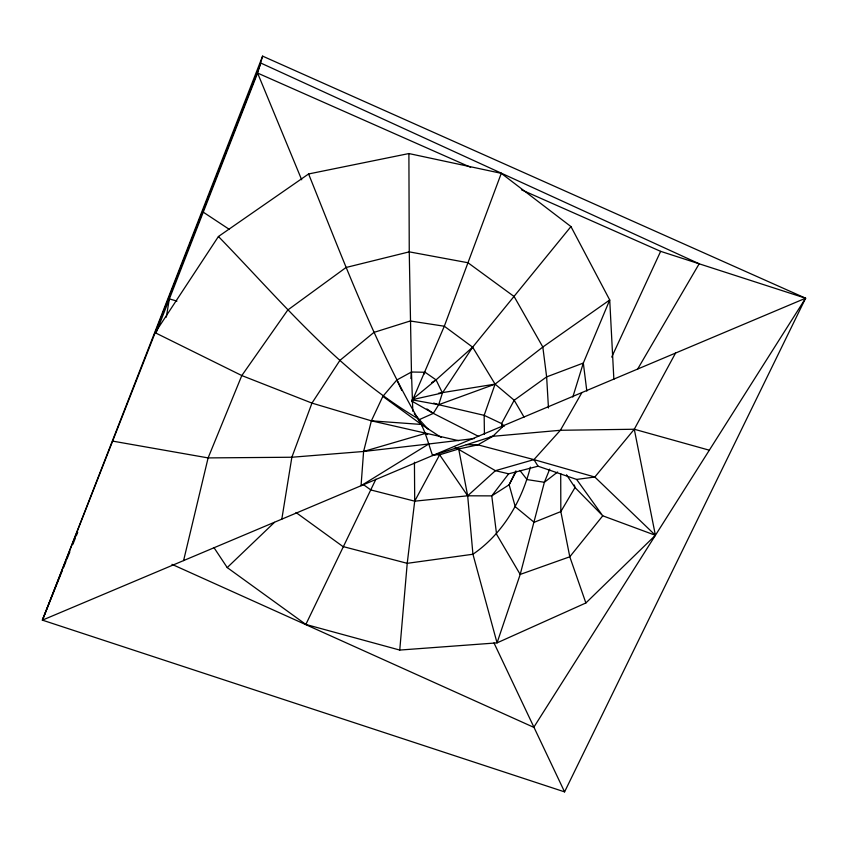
<?xml version="1.0" encoding="UTF-8"?>
<svg xmlns="http://www.w3.org/2000/svg" width="848" height="848" viewBox="0 0 848 848"><rect width="100%" height="100%" fill="white"/><g stroke="black" fill="none" stroke-linecap="round" stroke-linejoin="round"><path stroke-width="1.27" d="M414.259 413.665L419.336 419.601L433.317 413.379L438.692 404.719L442.423 392.942L436.063 379.872L425.071 372.251L411.45 372.018L396.843 379.989L382.84 396.387L371.382 420.831L363.601 451.475L361.047 485.734L428.759 443.981L474.509 438.501M410.877 378.558L411.45 372.018L409.255 251.856L408.895 153.552L308.587 173.967L218.434 236.507L155.152 332.713L241.807 375.558L311.958 403.107L371.382 420.831L458.63 440.674M675.549 353.065L634.283 429.247L655.409 535.3L585.873 602.97L497.045 642.869L399.758 650.066L407.231 563.326L414.704 501.168L414.439 462.213M281.812 519.156L291.86 457.242L311.958 403.107L339.9 360.4L373.926 332.405L410.231 320.989L444.31 326.226L472.643 347.171L495.084 384.133L514.195 400.245L524.053 417.121M166.314 317.163L169.346 298.888L176.925 301.114M183.592 560.592L208.11 457.909L241.807 375.558L287.79 310.008L346.069 267.48L409.255 251.856L467.969 262.742L514.132 296.535L542.826 347.033L546.642 376.883L548.465 407.994M530.424 467.11C521.637 501.465 502.546 533.964 472.94 554.242L407.231 563.326L342.942 546.536L295.994 512.51M262.604 56.127L42.4 620.142L564.577 791.873L805.6 298.21L262.604 56.127L257.591 73.076L156.021 333.084M572.803 397.065L583.329 363.05L609.723 299.98L570.958 226.575L501.285 173.331L408.895 153.552M501.285 173.331L444.31 326.226L411.874 401.708M521.446 189.782L660.645 251.347L805.6 298.21L42.4 620.142L260.919 63.112L699.187 263.77L637.696 368.986M42.4 620.142L62.508 570.11M63.494 567.672L65.943 561.567M66.918 559.129L69.865 551.804M72.811 544.48L75.26 538.385M76.246 535.936L77.709 532.279M549.727 469.124L544.384 482.279L520.195 574.425L497.045 642.869L472.94 554.242L467.672 495.804L458.704 448.974L456.51 447.532M611.715 357.082L660.645 251.347M375.918 479.184L305.842 624.446L399.758 650.066M515.881 470.926L509.129 484.77L491.766 495.879L467.672 495.804L414.704 501.168L370.841 489.953L363.453 484.653M516.209 471.446L509.129 484.77L515.266 506.733L534.123 522.304L560.835 511.588L575.018 487.536L574.297 484.992M414.704 501.168L439.635 454.804L458.704 448.974L477.933 444.84L492.805 436.307L503.935 425.463M581.908 392.571L560.38 430.275L533.943 459.616L495.423 470.682L467.672 495.804L439.635 454.804L433.328 454.708M423.714 374.445L425.071 372.251M805.6 298.21L533.763 727.33L171.974 564.355M570.958 226.575L472.643 347.171L442.423 392.942L412.934 399.535M709.31 450.203L634.283 429.247L594.819 477.032L576.619 479.427L538.035 466.199L508.641 473.82L491.766 495.879L496.578 534.282L520.195 574.425L569.792 556.786L602.758 515.807L655.409 535.3L594.819 477.032L533.943 459.616L477.933 444.84L466.283 444.638M214.035 547.713L227.222 567.577L274.466 522.347M413.05 398.878L436.063 379.872L472.643 347.171M557.634 472.007L544.384 482.279L527.043 479.576L519.93 470.492M431.696 382.607L436.063 379.872M634.283 429.247L560.38 430.275L492.805 436.307L432.597 455.556C428.092 443.069 425.219 429.703 417.799 418.509C373.353 340.832 341.945 256.743 308.587 173.967M112.636 441.108L208.11 457.909L291.86 457.242L363.601 451.475L425.198 433.466L427.583 434.568M490.197 436.614L492.805 436.307M363.601 451.475L428.759 443.981M438.501 393.26L495.084 384.133L542.826 347.033L609.723 299.98L613.867 379.353M371.382 420.831L421.392 424.445L441.14 437.43M411.927 399.8L438.692 404.719L484.155 415.34L501.581 423.565L504.21 426.258M508.641 473.82L495.423 470.682L455.111 447.32M433.699 403.097L438.692 404.719L495.084 384.133L484.155 415.34L484.431 434.346M470.619 167.3L257.591 73.076L301.687 179.797M411.725 401.019L433.317 413.379L478.685 436.455M218.434 236.507C280.964 300.86 339.592 372.389 417.799 418.509L422.58 426.449M203.244 212.148L229.448 229.469M426.915 408.959L433.317 413.379M227.222 567.577L305.842 624.446M382.84 396.387L421.392 424.445M419.336 419.601L428.155 429.279M576.619 479.427L602.758 515.807L575.018 487.536L566.517 474.795M533.943 459.616L538.035 466.199M396.843 379.989L401.825 390.515M493.981 642.922L564.577 791.873M585.873 602.97L569.792 556.786L560.835 511.588L560.708 473.566M502.186 427.413L501.581 423.565L514.195 400.245L546.642 376.883L583.329 363.05L586.827 391.087M411.45 372.018L412.817 411.301"/></g></svg>
